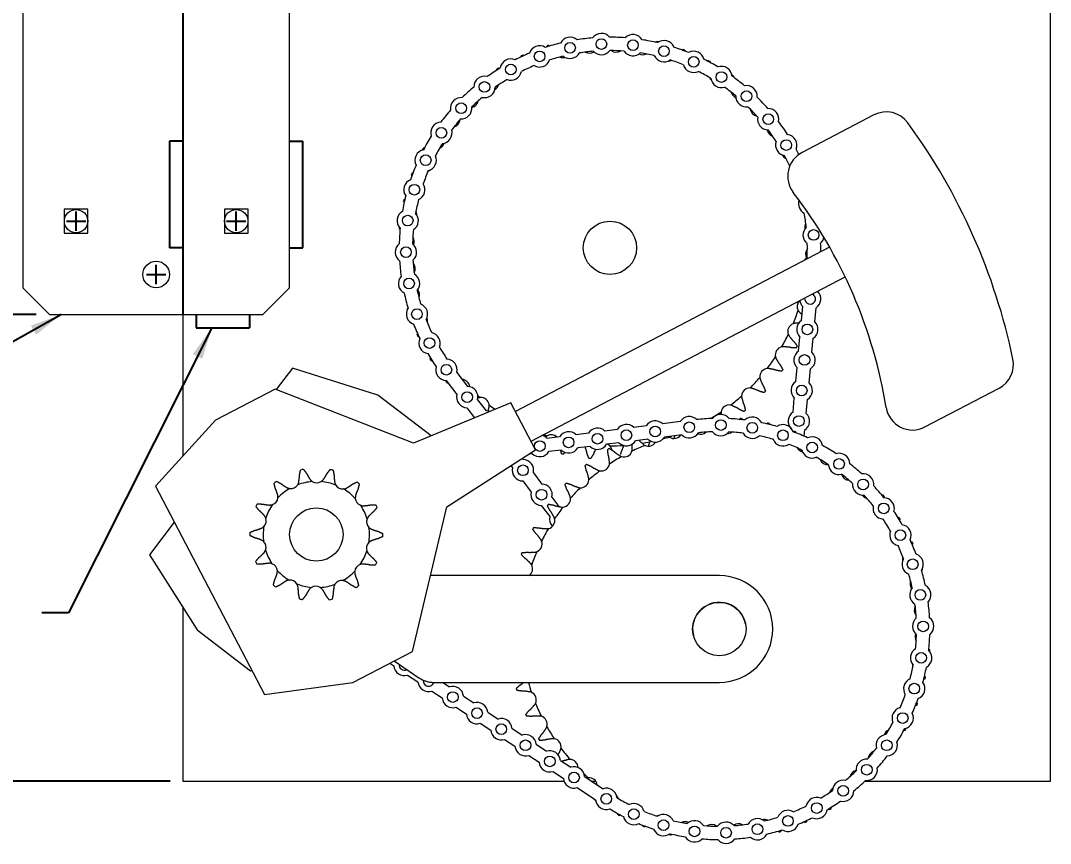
# Model space of a CAD drawing. Header units: inches. Extents: x 1.2 to 24.5, y 3.6 to 13.7.
# Drawn here: x 3.669 to 8.491, y 7.206 to 11.062 of the extents above; entities that cross this region are included whole.
import ezdxf
from ezdxf.lldxf.tags import DXFTag

# ---------------------------------------------------------------- set-up
doc = ezdxf.new("R2010")
doc.units = ezdxf.units.IN
doc.header["$MEASUREMENT"] = 0
doc.header["$PDSIZE"] = -1
doc.layers.add('DIM', color=1, linetype='Continuous')
doc.layers.add('HID', color=1, linetype='HIDDEN')
doc.styles.add('SLDTEXTSTYLE0', font='ARIAL.TTF', dxfattribs={"width": 0.7})
doc.styles.get("Standard").update_dxf_attribs({"font": 'ARIAL.TTF'})
tags = doc.linetypes.add('HIDDEN', pattern=[0.075, 0.05, -0.025]).pattern_tags.tags
tags[6:7] = [DXFTag(74, 4), DXFTag(75, 0), DXFTag(340, '0'), DXFTag(46, 1.0), DXFTag(50, 0.0), DXFTag(44, 0.0), DXFTag(45, 0.0)]
tags[4:5] = [DXFTag(74, 4), DXFTag(75, 0), DXFTag(340, '0'), DXFTag(46, 1.0), DXFTag(50, 0.0), DXFTag(44, 0.0), DXFTag(45, 0.0)]
doc.dimstyles.new('SLDDIMSTYLE0', dxfattribs={"dimtxt": 0.15, "dimasz": 0.15, "dimexe": 0, "dimexo": 0.0625, "dimgap": 0.0375, "dimtad": 0, "dimtih": 1, "dimtoh": 1, "dimdec": 3, "dimlfac": 4, "dimrnd": 1e-09, "dimzin": 12, "dimdsep": 46, "dimtxsty": 'SLDTEXTSTYLE0', "dimsah": 1, "dimcen": 0.09, "dimadec": 0, "dimazin": 0, "dimtfac": 1, "dimtdec": 3, "dimtofl": 0, "dimtmove": 0, "dimatfit": 3, "dimfxl": 0, "dimtolj": 1, "dimtzin": 12, "dimarcsym": 0})
doc.dimstyles.new('SLDDIMSTYLE2', dxfattribs={"dimtxt": 0.15, "dimasz": 0.15, "dimexe": 0, "dimexo": 0.0625, "dimgap": 0.0375, "dimtad": 0, "dimtih": 1, "dimtoh": 1, "dimdec": 0, "dimrnd": 1e-09, "dimzin": 0, "dimdsep": 46, "dimtxsty": 'Standard', "dimsah": 1, "dimcen": 0.09, "dimadec": 0, "dimazin": 0, "dimtfac": 1, "dimtdec": 0, "dimtofl": 0, "dimtmove": 0, "dimatfit": 3, "dimfxl": 0, "dimtolj": 1, "dimtzin": 0, "dimarcsym": 0})
doc.dimstyles.new('SLDDIMSTYLE4', dxfattribs={"dimtxt": 0.15, "dimasz": 0.15, "dimexe": 0, "dimexo": 0.0625, "dimgap": 0.0375, "dimtad": 0, "dimtih": 1, "dimtoh": 1, "dimlfac": 4, "dimrnd": 1e-09, "dimzin": 12, "dimdsep": 46, "dimtxsty": 'SLDTEXTSTYLE0', "dimsah": 1, "dimcen": 0.09, "dimadec": 0, "dimazin": 0, "dimtfac": 1, "dimtofl": 0, "dimtmove": 0, "dimatfit": 3, "dimfxl": 0, "dimtolj": 1, "dimtzin": 12, "dimarcsym": 0})

# ---------------------------------------------------------------- blocks, each defined once
blk = doc.blocks.new('*D25')
at = {"color": 0, "linetype": 'ByBlock', "lineweight": -2}
for p, q in [((4.3664, 11.997), (2.3373, 11.997)), ((2.3373, 11.847), (2.3373, 10.9846)), ((2.3373, 9.8345), (2.3373, 10.7545)), ((3.7414, 9.6845), (2.3373, 9.6845))]:
    blk.add_line(p, q, dxfattribs=at)
at = {"color": 0, "linetype": 'ByBlock'}
for points in [[(2.3373, 11.997), (2.3123, 11.847), (2.3623, 11.847)], [(2.3373, 9.6845), (2.3123, 9.8345), (2.3623, 9.8345)]]:
    blk.add_solid(points, dxfattribs=at)
at = {"layer": 'DEFPOINTS', "color": 0, "linetype": 'ByBlock'}
for p in [(4.4289, 11.997), (3.8039, 9.6845)]:
    blk.add_point(p, dxfattribs=at)
at = {"color": 0, "linetype": 'ByBlock', "insert": (2.3373, 10.8695), "char_height": 0.15, "attachment_point": 5, "style": 'SLDTEXTSTYLE0'}
blk.add_mtext('9 1/4', dxfattribs=at)
blk = doc.blocks.new('*D18')
at = {"layer": 'DIM'}
for p, q in [((4.3689, 11.997), (1.2439, 11.997)), ((1.3039, 11.997), (1.3039, 9.8636)), ((1.3039, 7.497), (1.3039, 9.6303)), ((4.3689, 7.497), (1.2439, 7.497))]:
    blk.add_line(p, q, dxfattribs=at)
for points in [[(1.3039, 11.997), (1.2839, 11.847), (1.3239, 11.847)], [(1.3039, 7.497), (1.3239, 7.647), (1.2839, 7.647)]]:
    blk.add_solid(points, dxfattribs=at)
at = {"layer": 'DIM', "insert": (1.2432, 9.8237), "char_height": 0.15, "attachment_point": 1, "style": 'SLDTEXTSTYLE0'}
blk.add_mtext('H', dxfattribs=at)

msp = doc.modelspace()

# ---------------------------------------------------------------- linework, layer by layer
at = {"color": 7, "linetype": 'Continuous', "lineweight": 15}
for p, q in [((8.491436, 7.496999), (8.491436, 11.996999)), ((3.678936, 11.809499), (3.678936, 9.809499)), ((4.928936, 9.809499), (4.928936, 11.809499)), ((7.665039, 10.619543), (7.328518, 10.443405)), ((3.984686, 10.177749), (3.873186, 10.177749)), ((3.873186, 10.177749), (3.873186, 10.066249)), ((3.984686, 10.066249), (3.984686, 10.177749)), ((4.734686, 10.177749), (4.623186, 10.177749)), ((4.623186, 10.177749), (4.623186, 10.066249)), ((4.734686, 10.066249), (4.734686, 10.177749)), ((3.873186, 10.066249), (3.984686, 10.066249)), ((4.623186, 10.066249), (4.734686, 10.066249)), ((7.457399, 10.000126), (5.986455, 9.230222)), ((6.059493, 9.090681), (7.530436, 9.860585)), ((3.678936, 9.809499), (3.803936, 9.684499)), ((4.803936, 9.684499), (4.928936, 9.809499)), ((7.325794, 9.656408), (7.331827, 9.721818)), ((7.388029, 9.650667), (7.394063, 9.716077)), ((3.803936, 9.684499), (4.803936, 9.684499)), ((4.428936, 9.684499), (4.428936, 9.021701)), ((7.31259, 9.513265), (7.318623, 9.578675)), ((7.374826, 9.507525), (7.380859, 9.572935)), ((4.943128, 9.432742), (4.866357, 9.332716)), ((5.341471, 9.307093), (4.943128, 9.432742)), ((5.711549, 9.413319), (5.761778, 9.347308)), ((7.299386, 9.370123), (7.30542, 9.435533)), ((7.361622, 9.364382), (7.367656, 9.429792)), ((5.66177, 9.375525), (5.712041, 9.309461)), ((4.86047, 9.33502), (4.581608, 9.189062)), ((5.509135, 9.081176), (4.86047, 9.33502)), ((7.903975, 9.157374), (8.251527, 9.339286)), ((5.591157, 9.115456), (5.341471, 9.307093)), ((5.965008, 9.271199), (5.509135, 9.081176)), ((5.80905, 9.285186), (5.848827, 9.232911)), ((6.08094, 9.049704), (5.965008, 9.271199)), ((7.286183, 9.226981), (7.292216, 9.292391)), ((7.348419, 9.22124), (7.354452, 9.28665)), ((5.759312, 9.247338), (5.795061, 9.200359)), ((4.581608, 9.189062), (4.30011, 8.880479)), ((6.757865, 9.182405), (6.675854, 9.172078)), ((5.591162, 9.115368), (5.591157, 9.115456)), ((6.328039, 9.128279), (6.270307, 9.121009)), ((6.463221, 9.145302), (6.40549, 9.138032)), ((6.598404, 9.162325), (6.540672, 9.155055)), ((6.765318, 9.12035), (6.683663, 9.110067)), ((7.278947, 9.148539), (7.279013, 9.149248)), ((7.338493, 9.113639), (7.341248, 9.143508)), ((6.192856, 9.111256), (6.135125, 9.103987)), ((6.335847, 9.066269), (6.278116, 9.058999)), ((6.47103, 9.083292), (6.413298, 9.076022)), ((6.606212, 9.100314), (6.548481, 9.093045)), ((6.618447, 9.091588), (6.615416, 9.087351)), ((7.192205, 9.100066), (7.192887, 9.099196)), ((5.66499, 8.783407), (6.08094, 9.049704)), ((6.065483, 9.032224), (6.050735, 9.030366)), ((6.200665, 9.049246), (6.142933, 9.041976)), ((5.965794, 8.975986), (5.973187, 8.966271)), ((6.018604, 9.009796), (6.022925, 9.004118)), ((6.070196, 8.941996), (6.109973, 8.889722)), ((4.30011, 8.880479), (4.811038, 7.904324)), ((6.020458, 8.904149), (6.060236, 8.851875)), ((6.157245, 8.827599), (6.190164, 8.784338)), ((5.503893, 8.105727), (5.66499, 8.783407)), ((6.107507, 8.789752), (6.147285, 8.737478)), ((4.388964, 8.710718), (4.272302, 8.558717)), ((4.272302, 8.558717), (4.496685, 8.206415)), ((6.941184, 8.46051), (5.588231, 8.46051)), ((4.428936, 8.312787), (4.428936, 7.496999)), ((4.496685, 8.206415), (4.746371, 8.014778)), ((5.225031, 7.959768), (5.503893, 8.105727)), ((5.417861, 8.060697), (5.53471, 7.98188)), ((4.746371, 8.014778), (4.752566, 8.016038)), ((5.397864, 8.05023), (5.41631, 8.037983)), ((4.811038, 7.904324), (5.225031, 7.959768)), ((5.481343, 7.994803), (5.529818, 7.962617)), ((5.60461, 7.96051), (6.941184, 7.96051)), ((5.645983, 7.96051), (5.677898, 7.93932)), ((5.594851, 7.919438), (5.643326, 7.887252)), ((5.742931, 7.89614), (5.791406, 7.863954)), ((5.708359, 7.844072), (5.756834, 7.811886)), ((5.856439, 7.820774), (5.904914, 7.788588)), ((7.789015, 7.844697), (7.783559, 7.840556)), ((5.821867, 7.768706), (5.870342, 7.73652)), ((5.969947, 7.745409), (6.018422, 7.713223)), ((5.935375, 7.693341), (5.98385, 7.661155)), ((6.083455, 7.670043), (6.13193, 7.637857)), ((6.048883, 7.617975), (6.097358, 7.585789)), ((6.196963, 7.594677), (6.245438, 7.562491)), ((6.162391, 7.542609), (6.210867, 7.510423)), ((4.428936, 7.496999), (6.21397, 7.496999)), ((6.310471, 7.519311), (6.396409, 7.462251)), ((6.344076, 7.496999), (6.363161, 7.496999)), ((7.621742, 7.496999), (8.491436, 7.496999)), ((6.275899, 7.467244), (6.361838, 7.410183))]:
    msp.add_line(p, q, dxfattribs=at)
at = {"color": 7, "linetype": 'Continuous', "lineweight": 15, "flags": 128}
for points in [[(5.576928, 10.355474), (5.578038, 10.356143), (5.583983, 10.360718)], [(7.35211, 9.950386), (7.343766, 9.94315), (7.340149, 9.938757)], [(7.342498, 9.750923), (7.341691, 9.760644), (7.341864, 9.761885)], [(5.480047, 9.710955), (5.480364, 9.709907), (5.480644, 9.708981)], [(5.809982, 9.304806), (5.814514, 9.300781), (5.820785, 9.295296)], [(5.865362, 9.229663), (5.859896, 9.23139), (5.848827, 9.232911)], [(6.428488, 9.068433), (6.422754, 9.073433), (6.417551, 9.076557)], [(7.323532, 9.051853), (7.324544, 9.048993), (7.325499, 9.042915)], [(7.844518, 8.047739), (7.84541, 8.041569), (7.847661, 8.034713)]]:
    msp.add_lwpolyline(points, dxfattribs=at)
at = {"color": 7, "linetype": 'Continuous', "lineweight": 15}
for centre, radius in [((6.241856, 10.934107), 0.025), ((6.388755, 10.951754), 0.025), ((6.536618, 10.946512), 0.025), ((6.099441, 10.893996), 0.025), ((6.681899, 10.918509), 0.025), ((5.964925, 10.832382), 0.025), ((6.821117, 10.868415), 0.025), ((6.950933, 10.797431), 0.025), ((5.841532, 10.750741), 0.025), ((7.068235, 10.707258), 0.025), ((5.732221, 10.651032), 0.025), ((7.170212, 10.600059), 0.025), ((5.639612, 10.535644), 0.025), ((7.254418, 10.478403), 0.025), ((5.565925, 10.407343), 0.025), ((5.512926, 10.269205), 0.025), ((3.928936, 10.121999), 0.054688), ((4.678936, 10.121999), 0.054687), ((5.481886, 10.124542), 0.025), ((6.428936, 9.996999), 0.125), ((7.38264, 10.057166), 0.025), ((5.473549, 9.976822), 0.025), ((4.303936, 9.871999), 0.0625), ((5.488115, 9.829585), 0.025), ((5.525235, 9.686361), 0.025), ((7.353326, 9.614671), 0.025), ((5.584019, 9.550584), 0.025), ((7.340123, 9.471529), 0.025), ((5.663057, 9.425509), 0.025), ((5.760545, 9.297323), 0.025), ((7.326919, 9.328386), 0.025), ((6.800344, 9.156032), 0.025), ((6.947943, 9.166294), 0.025), ((7.095357, 9.153648), 0.025), ((7.313716, 9.185244), 0.025), ((6.370668, 9.102151), 0.025), ((6.505851, 9.119173), 0.025), ((6.641033, 9.136196), 0.025), ((7.239053, 9.118399), 0.025), ((6.100304, 9.068105), 0.025), ((6.235486, 9.085128), 0.025), ((7.375585, 9.06139), 0.025), ((6.021692, 8.954134), 0.025), ((7.50168, 8.983989), 0.025), ((7.614315, 8.888051), 0.025), ((6.10874, 8.839737), 0.025), ((5.053936, 8.653249), 0.125), ((5.053936, 8.653249), 0.125), ((7.710791, 8.775876), 0.025), ((7.788795, 8.650153), 0.025), ((7.846456, 8.513895), 0.025), ((7.882393, 8.37037), 0.025), ((6.941186, 8.210499), 0.125), ((7.895744, 8.223018), 0.025), ((7.886189, 8.075371), 0.025), ((5.693128, 7.891696), 0.025), ((7.853956, 7.930969), 0.025), ((5.806636, 7.81633), 0.025), ((7.79982, 7.793274), 0.025), ((5.920145, 7.740964), 0.025), ((6.033653, 7.665599), 0.025), ((7.725076, 7.665585), 0.025), ((6.147161, 7.590233), 0.025), ((7.631518, 7.550965), 0.025), ((6.260669, 7.514867), 0.025), ((7.521388, 7.452161), 0.025), ((6.41164, 7.414627), 0.025), ((7.397326, 7.371542), 0.025), ((6.540866, 7.342574), 0.025), ((7.262306, 7.311039), 0.025), ((6.679665, 7.291333), 0.025), ((6.82471, 7.262132), 0.025), ((7.119565, 7.272105), 0.025), ((6.972525, 7.255671), 0.025)]:
    msp.add_circle(centre, radius, dxfattribs=at)
for centre, radius, start, end in [((6.388755, 10.951754), 0.05, 39.931285, 144.888472), ((6.536618, 10.946512), 0.05, 31.051285, 136.008472), ((6.428936, 9.996999), 0.98685, 103.592914, 107.866844), ((6.241856, 10.934107), 0.05, 48.811285, 153.768472), ((6.428936, 9.996999), 0.98685, 94.712914, 98.986844), ((6.428936, 9.996999), 0.98685, 85.832914, 90.106844), ((6.428936, 9.996999), 0.98685, 76.952914, 81.226844), ((6.428936, 9.996999), 0.991066, 76.775486, 77.282125), ((6.681899, 10.918509), 0.05, 22.171285, 127.128472), ((6.428936, 9.996999), 0.98685, 112.472914, 116.746844), ((6.428936, 9.996999), 0.991066, 114.275486, 114.782125), ((6.099441, 10.893996), 0.05, 57.691285, 162.648472), ((6.428936, 9.996999), 0.991066, 106.775486, 107.282125), ((6.241856, 10.934107), 0.05, 231.151992, 331.427765), ((6.428936, 9.996999), 0.92435, 94.789511, 98.910246), ((6.332717, 10.947754), 0.038816, 240.121145, 303.813144), ((6.388755, 10.951754), 0.05, 222.271992, 322.547765), ((6.428936, 9.996999), 0.92435, 85.909511, 90.030246), ((6.457639, 10.952179), 0.038816, 232.621145, 303.936466), ((6.536618, 10.946512), 0.05, 213.391992, 313.667765), ((6.582069, 10.940261), 0.038816, 243.983269, 296.436466), ((6.428936, 9.996999), 0.92435, 77.029511, 81.150246), ((6.428936, 9.996999), 0.98685, 68.072914, 72.346844), ((6.428936, 9.996999), 0.991066, 69.275486, 69.782125), ((6.821117, 10.868415), 0.05, 13.291285, 118.248472), ((5.964925, 10.832382), 0.05, 66.571285, 171.528472), ((6.428936, 9.996999), 0.92435, 112.549511, 116.670246), ((6.099441, 10.893996), 0.05, 240.031992, 340.307765), ((6.428936, 9.996999), 0.92435, 103.669511, 107.790246), ((6.209442, 10.927061), 0.038816, 247.621145, 284.645187), ((6.681899, 10.918509), 0.05, 204.511992, 304.787765), ((6.70388, 10.912204), 0.038816, 269.359922, 288.936466), ((6.428936, 9.996999), 0.92435, 68.149511, 72.270246), ((6.821117, 10.868415), 0.05, 195.631992, 295.907765), ((6.428936, 9.996999), 0.98685, 59.192914, 63.466844), ((6.428936, 9.996999), 0.991066, 61.775486, 62.282125), ((6.428936, 9.996999), 0.98685, 121.352914, 125.626844), ((6.428936, 9.996999), 0.991066, 121.775486, 122.282125), ((5.964925, 10.832382), 0.05, 248.911992, 349.187765), ((6.428936, 9.996999), 0.92435, 59.269511, 63.390246), ((6.950933, 10.797431), 0.05, 4.411285, 109.368472), ((6.428936, 9.996999), 0.991066, 54.275486, 54.782125), ((5.841532, 10.750741), 0.05, 75.451285, 180.408472), ((5.87023, 10.772268), 0.038816, 300.820038, 341.436466), ((6.428936, 9.996999), 0.92435, 121.429511, 125.550246), ((6.931384, 10.809858), 0.038816, 202.621145, 222.843368), ((6.950933, 10.797431), 0.05, 186.751992, 287.027765), ((6.428936, 9.996999), 0.98685, 50.312914, 54.586844), ((7.068235, 10.707258), 0.05, 355.531285, 100.488472), ((6.428936, 9.996999), 0.98685, 130.232914, 134.506844), ((5.841532, 10.750741), 0.05, 257.791992, 358.067765), ((6.428936, 9.996999), 0.92435, 50.389511, 54.510246), ((7.033185, 10.737321), 0.038816, 195.121145, 247.905515), ((7.068235, 10.707258), 0.05, 177.871992, 278.147765), ((5.732221, 10.651032), 0.05, 84.331285, 189.288472), ((6.428936, 9.996999), 0.92435, 130.309511, 134.430246), ((5.773817, 10.692709), 0.038816, 282.290413, 348.936466), ((6.428936, 9.996999), 0.92435, 41.509511, 45.630246), ((6.428936, 9.996999), 0.98685, 41.432914, 45.706844), ((6.428936, 9.996999), 0.98685, 139.112914, 143.386844), ((5.732221, 10.651032), 0.05, 266.671992, 6.947765), ((7.124647, 10.652118), 0.038816, 187.621145, 258.936466), ((7.170212, 10.600059), 0.05, 168.991992, 269.267765), ((7.170212, 10.600059), 0.05, 346.651285, 91.608472), ((7.723005, 10.508796), 0.125, 36.123186, 117.627944), ((5.639612, 10.535644), 0.05, 93.211285, 198.168472), ((6.428936, 9.996999), 0.92435, 139.189511, 143.310246), ((5.688613, 10.601247), 0.038816, 285.121145, 356.436466), ((6.428936, 9.996999), 0.98685, 32.552914, 36.826844), ((5.501689, 8.887607), 2.875, 11.801324, 36.123186), ((6.428936, 9.996999), 0.98685, 147.992914, 152.266844), ((5.639612, 10.535644), 0.05, 275.551992, 15.827765), ((7.204205, 10.555705), 0.038816, 188.068058, 251.436466), ((6.428936, 9.996999), 0.92435, 32.629511, 36.750246), ((7.254418, 10.478403), 0.05, 337.771285, 82.728472), ((6.428936, 9.996999), 0.991066, 151.775486, 152.282125), ((6.428936, 9.996999), 0.92435, 148.069511, 152.190246), ((5.616077, 10.499446), 0.038816, 292.621145, 342.027496), ((7.254418, 10.478403), 0.05, 160.111992, 260.387765), ((5.565925, 10.407343), 0.05, 102.091285, 207.048472), ((5.565925, 10.407343), 0.05, 284.431992, 24.707765), ((7.270498, 10.449732), 0.038816, 207.323874, 243.936466), ((6.428936, 9.996999), 0.92435, 24.43136, 27.870246), ((7.386484, 10.332658), 0.125, 117.627944, 217.476971), ((6.428936, 9.996999), 0.98685, 26.299544, 27.946844), ((6.428936, 9.996999), 0.98685, 156.872914, 161.146844), ((6.428936, 9.996999), 0.991066, 159.275486, 159.782125), ((6.428936, 9.996999), 0.92435, 156.949511, 161.070246), ((5.512926, 10.269205), 0.05, 110.971285, 215.928472), ((5.512926, 10.269205), 0.05, 293.311992, 33.587765), ((6.428936, 9.996999), 0.98685, 165.752914, 170.026844), ((6.428936, 9.996999), 0.991066, 166.775486, 167.282125), ((5.501689, 8.887607), 2.25, 9.219464, 37.476971), ((6.428936, 9.996999), 0.92435, 165.829511, 169.950246), ((7.361921, 10.203664), 0.05, 160.822962, 242.627765), ((5.481886, 10.124542), 0.05, 119.851285, 224.808472), ((5.481886, 10.124542), 0.05, 302.191992, 42.467765), ((5.485674, 10.150132), 0.038816, 0.86784, 26.436466), ((6.428936, 9.996999), 0.92435, 5.989511, 10.110246), ((6.428936, 9.996999), 0.991066, 174.40503, 174.782125), ((6.428936, 9.996999), 0.98685, 174.632914, 178.906844), ((6.428936, 9.996999), 0.92435, 174.709511, 178.830246), ((7.38264, 10.057166), 0.05, 133.471992, 233.747765), ((7.379691, 10.093218), 0.038816, 150.121145, 191.119031), ((5.473755, 10.025702), 0.038816, 338.173142, 33.936466), ((7.38264, 10.057166), 0.05, 311.131285, 345.978632), ((5.473549, 9.976822), 0.05, 128.731285, 233.688472), ((5.473549, 9.976822), 0.05, 311.071992, 51.347765), ((7.384117, 9.968296), 0.038816, 142.621145, 209.594643), ((6.428936, 9.996999), 0.92435, 357.109511, 1.230246), ((6.428936, 9.996999), 0.98685, 358.911563, 1.306844), ((6.428936, 9.996999), 0.98685, 183.512914, 187.786844), ((6.428936, 9.996999), 0.92435, 183.589511, 187.710246), ((5.478181, 9.90078), 0.038816, 330.121145, 41.436466), ((5.488115, 9.829585), 0.05, 137.611285, 242.568472), ((5.488115, 9.829585), 0.05, 319.951992, 60.227765), ((6.428936, 9.996999), 0.92435, 192.469511, 196.590246), ((5.498874, 9.777505), 0.038816, 337.621145, 38.057826), ((7.36653, 9.757813), 0.05, 303.412066, 46.047691), ((6.428936, 9.996999), 0.98685, 192.392914, 196.666844), ((7.344141, 9.722055), 0.038816, 138.186648, 208.269587), ((7.36653, 9.757813), 0.05, 189.044971, 226.047691), ((7.36653, 9.757813), 0.025, 195.999389, 64.62849), ((5.525235, 9.686361), 0.05, 146.491285, 251.448472), ((5.525235, 9.686361), 0.05, 328.831992, 69.107765), ((6.428936, 9.996999), 0.928566, 337.472371, 341.58524), ((6.428936, 9.996999), 0.92435, 201.349511, 205.470246), ((5.53548, 9.657985), 0.038816, 345.121145, 17.817721), ((7.353326, 9.614671), 0.05, 123.412066, 226.047691), ((7.353326, 9.614671), 0.05, 303.412066, 46.047691), ((6.428936, 9.996999), 0.98685, 201.272914, 205.546844), ((5.584019, 9.550584), 0.05, 337.711992, 77.987765), ((7.300424, 9.604949), 0.038816, 110.788023, 200.769587), ((6.428936, 9.996999), 0.991066, 204.275486, 204.782125), ((5.584019, 9.550584), 0.05, 155.371285, 260.328472), ((6.428936, 9.996999), 0.928566, 329.972371, 334.08524), ((6.428936, 9.996999), 0.98685, 210.152914, 214.426844), ((6.428936, 9.996999), 0.92435, 210.229511, 214.350246), ((7.241795, 9.494551), 0.038816, 103.288023, 193.269587), ((7.340123, 9.471529), 0.05, 123.412066, 226.047691), ((6.428936, 9.996999), 0.991066, 331.775486, 332.282125), ((7.340123, 9.471529), 0.05, 303.412066, 46.047691), ((6.428936, 9.996999), 0.991066, 211.775486, 212.282125), ((5.663057, 9.425509), 0.05, 345.889038, 86.867765), ((6.428936, 9.996999), 0.928566, 322.472371, 326.58524), ((8.193561, 9.450033), 0.125, 297.627944, 11.801324), ((5.663057, 9.425509), 0.05, 164.251285, 268.524609), ((7.169259, 9.39275), 0.038816, 95.788023, 185.769587), ((6.428936, 9.996999), 0.991066, 324.275486, 324.782125), ((6.428936, 9.996999), 0.991066, 219.275486, 219.782125), ((5.733226, 9.34188), 0.038816, 6.146083, 85.196554), ((6.428936, 9.996999), 0.928566, 314.972371, 319.08524), ((7.326919, 9.328386), 0.05, 123.412066, 226.047691), ((7.326919, 9.328386), 0.05, 303.412066, 46.047691), ((5.760545, 9.297323), 0.05, 165.951086, 268.586711), ((5.760545, 9.297323), 0.05, 345.951086, 88.586711), ((7.084055, 9.301288), 0.038816, 88.288023, 178.269587), ((6.428936, 9.996999), 0.991066, 316.775486, 317.282125), ((5.824688, 9.256676), 0.038816, 5.788023, 95.769587), ((6.428936, 9.996999), 0.928566, 232.472371, 234.582176), ((6.987642, 9.22173), 0.038816, 80.788023, 170.769587), ((6.428936, 9.996999), 0.928566, 307.472371, 311.58524), ((6.428936, 9.996999), 0.928566, 300.479628, 304.08524), ((6.947943, 9.166294), 0.05, 37.058524, 142.015711), ((6.428936, 9.996999), 0.991066, 309.275486, 309.782125), ((7.313716, 9.185244), 0.05, 123.412066, 226.047691), ((7.313716, 9.185244), 0.05, 303.412066, 46.047691), ((7.846009, 9.268121), 0.125, 189.219464, 297.627944), ((6.505851, 9.119173), 0.05, 45.859343, 148.494968), ((6.641033, 9.136196), 0.05, 45.859343, 148.494968), ((6.800344, 9.156032), 0.05, 45.938524, 148.165727), ((6.940223, 8.210725), 0.98685, 91.840153, 96.114083), ((6.941186, 8.210499), 0.991066, 91.682737, 91.846243), ((6.940223, 8.210725), 0.98685, 82.960153, 87.234083), ((6.941186, 8.210499), 0.991066, 83.839604, 84.346243), ((7.095357, 9.153648), 0.05, 28.178524, 133.135711), ((6.940223, 8.210725), 0.98685, 74.080153, 78.354083), ((6.941186, 8.210499), 0.991066, 76.339604, 76.846243), ((7.239053, 9.118399), 0.05, 19.298524, 124.255711), ((6.100304, 9.068105), 0.05, 45.859343, 78.754675), ((6.428936, 9.996999), 0.928566, 250.491057, 251.58524), ((6.153992, 9.081794), 0.038816, 46.078897, 118.269587), ((6.235486, 9.085128), 0.05, 45.859343, 148.494968), ((6.370668, 9.102151), 0.05, 45.859343, 148.494968), ((6.428936, 9.996999), 0.928566, 287.344705, 288.079214), ((6.728774, 9.142204), 0.038816, 237.852141, 324.627063), ((6.800344, 9.156032), 0.05, 225.53161, 328.555004), ((6.852203, 9.161959), 0.038816, 251.228298, 311.70662), ((6.940223, 8.210725), 0.92435, 91.91675, 96.037485), ((6.947943, 9.166294), 0.05, 219.399231, 319.675004), ((6.977155, 9.165433), 0.038816, 271.832398, 303.902659), ((6.940223, 8.210725), 0.92435, 83.03675, 87.157485), ((7.095357, 9.153648), 0.05, 210.519231, 310.795004), ((6.940223, 8.210725), 0.92435, 74.15675, 78.277485), ((6.940223, 8.210725), 0.98685, 65.200153, 69.474083), ((6.941186, 8.210499), 0.991066, 68.839604, 69.346243), ((6.370668, 9.102151), 0.05, 225.859343, 328.494968), ((6.428936, 9.996999), 0.928566, 269.972371, 274.08524), ((6.505851, 9.119173), 0.05, 225.859343, 328.494968), ((6.941186, 8.210499), 0.928566, 112.036489, 116.149358), ((6.428936, 9.996999), 0.928566, 279.339846, 281.58524), ((6.608979, 9.106508), 0.038816, 245.352141, 328.465809), ((6.641033, 9.136196), 0.05, 225.859343, 328.494968), ((6.941186, 8.210499), 0.928566, 104.536489, 106.599995), ((7.239053, 9.118399), 0.05, 201.639231, 301.915004), ((6.940223, 8.210725), 0.92435, 65.27675, 69.397485), ((7.375585, 9.06139), 0.05, 10.418524, 115.375711), ((6.940223, 8.210725), 0.98685, 56.320153, 60.594083), ((6.100304, 9.068105), 0.05, 225.859343, 328.494968), ((6.235486, 9.085128), 0.05, 225.859343, 328.494968), ((6.428936, 9.996999), 0.991066, 256.775486, 257.282125), ((6.941186, 8.210499), 0.991066, 121.339604, 121.846243), ((6.941186, 8.210499), 0.928566, 119.536489, 123.649358), ((6.494868, 9.055481), 0.038816, 252.852141, 342.833705), ((7.339854, 9.078979), 0.038816, 210.112134, 254.843544), ((7.375585, 9.06139), 0.05, 192.759231, 293.035004), ((7.50168, 8.983989), 0.05, 1.538524, 106.495711), ((6.021692, 8.954134), 0.05, 345.951086, 88.586711), ((6.941186, 8.210499), 0.991066, 128.839604, 129.346243), ((6.428936, 9.996999), 0.991066, 264.275486, 264.782125), ((6.388394, 8.989996), 0.038816, 260.352141, 350.333705), ((6.940223, 8.210725), 0.92435, 56.39675, 60.517485), ((7.449803, 9.019512), 0.038816, 202.924583, 272.649121), ((7.50168, 8.983989), 0.05, 183.879231, 284.155004), ((6.940223, 8.210725), 0.98685, 47.440153, 51.714083), ((5.053936, 8.653249), 0.31133, 101.084301, 103.760341), ((5.053936, 8.653249), 0.31133, 75.370016, 78.046056), ((6.021692, 8.954134), 0.05, 165.951086, 268.586711), ((6.941186, 8.210499), 0.928566, 127.036489, 131.149358), ((7.551049, 8.946203), 0.038816, 195.726522, 264.853181), ((6.940223, 8.210725), 0.92435, 47.51675, 51.637485), ((7.614315, 8.888051), 0.05, 352.658524, 97.615711), ((5.053936, 8.653249), 0.31133, 126.798587, 129.474627), ((4.933994, 8.907224), 0.038816, 263.219643, 327.339285), ((5.053936, 8.653249), 0.24883, 94.314864, 110.529779), ((5.056068, 8.934113), 0.038816, 237.505357, 301.625), ((5.053936, 8.653249), 0.24883, 68.600578, 84.815493), ((5.177719, 8.905374), 0.038816, 211.791072, 275.910714), ((5.053936, 8.653249), 0.31133, 49.65573, 52.33177), ((6.10874, 8.839737), 0.05, 345.951086, 88.586711), ((6.941186, 8.210499), 0.991066, 136.339604, 136.846243), ((6.291379, 8.911173), 0.038816, 267.852141, 357.833705), ((7.614315, 8.888051), 0.05, 174.999231, 275.275004), ((6.940223, 8.210725), 0.98685, 38.560153, 42.834083), ((4.835676, 8.830031), 0.038816, 288.933929, 353.053571), ((5.053936, 8.653249), 0.24883, 120.029149, 136.244065), ((5.053936, 8.653249), 0.24883, 42.886292, 59.101208), ((6.10874, 8.839737), 0.05, 165.951086, 268.586711), ((6.941186, 8.210499), 0.928566, 134.536489, 138.649358), ((7.64186, 8.860306), 0.038816, 214.635959, 257.075031), ((6.940223, 8.210725), 0.92435, 38.63675, 42.757485), ((6.941186, 8.210499), 0.991066, 38.839604, 39.346243), ((7.710791, 8.775876), 0.05, 343.778524, 88.735711), ((5.053936, 8.653249), 0.31133, 152.512873, 155.188913), ((5.053936, 8.653249), 0.24883, 145.743435, 161.95835), ((5.274854, 8.826698), 0.038816, 186.076786, 250.196428), ((5.053936, 8.653249), 0.24883, 17.172007, 33.386922), ((5.053936, 8.653249), 0.31133, 23.941444, 26.617484), ((6.941186, 8.210499), 0.991066, 143.839604, 144.346243), ((6.941186, 8.210499), 0.928566, 142.036489, 146.149358), ((6.205482, 8.820362), 0.038816, 275.352141, 5.333705), ((7.710791, 8.775876), 0.05, 166.119231, 266.395004), ((4.780588, 8.717825), 0.038816, 314.648215, 18.767857), ((6.195789, 8.72534), 0.05, 165.951086, 222.971099), ((6.940223, 8.210725), 0.98685, 29.680153, 33.954083), ((6.941186, 8.210499), 0.991066, 31.339604, 31.846243), ((5.053936, 8.653249), 0.24883, 171.457721, 187.672636), ((5.328233, 8.713669), 0.038816, 160.3625, 224.482142), ((5.053936, 8.653249), 0.24883, 351.457721, 7.672636), ((6.941186, 8.210499), 0.991066, 151.339604, 151.846243), ((6.941186, 8.210499), 0.928566, 149.536489, 153.649358), ((6.132173, 8.719116), 0.038816, 282.852141, 12.833705), ((6.940223, 8.210725), 0.92435, 29.75675, 33.877485), ((7.788795, 8.650153), 0.05, 334.898524, 79.855711), ((5.053936, 8.653249), 0.31133, 178.227159, 180.903198), ((5.053936, 8.653249), 0.31133, 358.227159, 0.903198), ((7.788795, 8.650153), 0.05, 157.239231, 257.515004), ((4.779639, 8.592829), 0.038816, 340.3625, 44.482142), ((5.327284, 8.588673), 0.038816, 134.648215, 198.767857), ((6.072706, 8.609167), 0.038816, 290.352141, 20.333705), ((6.940223, 8.210725), 0.92435, 20.87675, 24.997485), ((6.940223, 8.210725), 0.98685, 20.800153, 25.074083), ((6.941186, 8.210499), 0.991066, 23.839604, 24.346243), ((5.053936, 8.653249), 0.24883, 197.172007, 213.386922), ((5.053936, 8.653249), 0.24883, 325.743435, 341.95835), ((6.941186, 8.210499), 0.991066, 158.839604, 159.346243), ((6.941186, 8.210499), 0.928566, 157.036489, 161.149358), ((7.846456, 8.513895), 0.05, 148.359231, 248.635004), ((7.837195, 8.542706), 0.038816, 166.723218, 195.930227), ((7.846456, 8.513895), 0.05, 326.018524, 70.975711), ((5.053936, 8.653249), 0.31133, 203.941444, 206.617484), ((4.833019, 8.479799), 0.038816, 6.076786, 70.196428), ((5.272196, 8.476466), 0.038816, 108.933929, 173.053571), ((5.053936, 8.653249), 0.31133, 332.512873, 335.188913), ((6.028099, 8.492397), 0.038816, 304.766613, 27.833705), ((6.941186, 8.210499), 0.991066, 16.339604, 16.503344), ((5.053936, 8.653249), 0.24883, 222.886292, 239.101208), ((4.930153, 8.401124), 0.038816, 31.791072, 95.910714), ((5.053936, 8.653249), 0.24883, 300.029149, 316.244065), ((6.941183, 8.21051), 0.25, 270, 90), ((6.940223, 8.210725), 0.92435, 11.99675, 16.117485), ((6.940223, 8.210725), 0.98685, 11.920153, 16.194083), ((5.053936, 8.653249), 0.31133, 229.65573, 232.33177), ((5.053936, 8.653249), 0.24883, 248.600578, 264.815493), ((5.051805, 8.372384), 0.038816, 57.505357, 121.625), ((5.053936, 8.653249), 0.24883, 274.314864, 290.529779), ((5.173878, 8.399274), 0.038816, 83.219643, 147.339285), ((5.053936, 8.653249), 0.31133, 306.798587, 309.474627), ((7.882393, 8.37037), 0.05, 139.479231, 239.755004), ((7.872891, 8.422911), 0.038816, 159.395903, 216.874808), ((7.882393, 8.37037), 0.05, 317.138524, 62.095711), ((5.053936, 8.653249), 0.31133, 255.370016, 258.046056), ((5.053936, 8.653249), 0.31133, 281.084301, 283.760341), ((6.941183, 8.21051), 0.125, 10.933418, 193.844228), ((7.892646, 8.299482), 0.038816, 152.030259, 218.617899), ((6.940223, 8.210725), 0.92435, 3.11675, 7.237485), ((6.940223, 8.210725), 0.98685, 3.040153, 7.314083), ((7.895744, 8.223018), 0.05, 130.599231, 230.875004), ((7.895744, 8.223018), 0.05, 308.258524, 53.215711), ((7.896121, 8.17453), 0.038816, 159.299915, 211.039546), ((6.940223, 8.210725), 0.92435, 354.23675, 358.357485), ((6.940223, 8.210725), 0.98685, 354.160153, 358.434083), ((7.886189, 8.075371), 0.05, 121.719231, 221.995004), ((7.886189, 8.075371), 0.05, 299.378524, 44.335711), ((6.941186, 8.210499), 0.991066, 353.839604, 354.346243), ((5.466112, 8.042427), 0.05, 185.099305, 287.73493), ((5.466112, 8.042427), 0.025, 174.257743, 297.742257), ((6.940223, 8.210725), 0.92435, 345.35675, 349.477485), ((6.940223, 8.210725), 0.98685, 345.280153, 349.554083), ((5.57962, 7.967061), 0.05, 185.099305, 287.73493), ((5.60461, 8.08551), 0.125, 236, 270), ((5.57962, 7.967061), 0.025, 171.35892, 344.815005), ((6.941186, 8.210499), 0.928566, 195.617873, 198.649358), ((7.853956, 7.930969), 0.05, 112.839231, 213.115004), ((7.853956, 7.930969), 0.05, 290.498524, 35.455711), ((6.941186, 8.210499), 0.991066, 346.339604, 346.846243), ((5.693128, 7.891696), 0.05, 5.099305, 107.73493), ((6.941186, 8.210499), 0.991066, 196.339604, 196.846243), ((6.045177, 7.878292), 0.038816, 335.352141, 65.333705), ((5.693128, 7.891696), 0.05, 185.099305, 287.73493), ((5.806636, 7.81633), 0.05, 5.099305, 107.73493), ((6.941186, 8.210499), 0.928566, 202.036489, 206.149358), ((6.940223, 8.210725), 0.92435, 336.47675, 340.597485), ((6.940223, 8.210725), 0.98685, 336.400153, 340.674083), ((6.941186, 8.210499), 0.991066, 338.839604, 339.346243), ((7.79982, 7.793274), 0.05, 103.959231, 204.235004), ((7.79982, 7.793274), 0.05, 281.618524, 26.575711), ((5.806636, 7.81633), 0.05, 185.099305, 287.73493), ((5.920145, 7.740964), 0.05, 5.099305, 107.73493), ((6.941186, 8.210499), 0.991066, 203.839604, 204.346243), ((6.096204, 7.764181), 0.038816, 342.852141, 72.833705), ((6.940223, 8.210725), 0.92435, 327.59675, 331.717485), ((5.920145, 7.740964), 0.05, 185.099305, 287.73493), ((6.941186, 8.210499), 0.928566, 209.536489, 213.649358), ((7.7502, 7.701882), 0.038816, 114.562467, 161.49701), ((6.940223, 8.210725), 0.98685, 327.520153, 331.794083), ((6.941186, 8.210499), 0.991066, 331.339604, 331.846243), ((6.033653, 7.665599), 0.05, 5.099305, 107.73493), ((6.941186, 8.210499), 0.991066, 211.339604, 211.846243), ((6.161689, 7.657707), 0.038816, 350.352141, 80.333705), ((7.725076, 7.665585), 0.05, 95.079231, 195.355004), ((7.725076, 7.665585), 0.05, 272.738524, 17.695711), ((6.033653, 7.665599), 0.05, 185.099305, 287.73493), ((6.147161, 7.590233), 0.05, 5.099305, 107.73493), ((6.941186, 8.210499), 0.928566, 217.036489, 221.149358), ((6.940223, 8.210725), 0.92435, 318.71675, 322.837485), ((7.67689, 7.600636), 0.038816, 106.940248, 173.798389), ((6.147161, 7.590233), 0.05, 185.099305, 287.73493), ((6.240512, 7.560692), 0.038816, 0.834261, 87.833705), ((7.631518, 7.550965), 0.05, 86.199231, 186.475004), ((6.940223, 8.210725), 0.98685, 318.640153, 322.914083), ((6.260669, 7.514867), 0.05, 5.099305, 107.73493), ((6.941186, 8.210499), 0.928566, 226.994278, 228.649358), ((6.940223, 8.210725), 0.92435, 309.83675, 313.957485), ((7.590993, 7.509825), 0.038816, 103.945665, 166.473069), ((7.631518, 7.550965), 0.05, 263.858524, 8.815711), ((6.260669, 7.514867), 0.05, 185.099305, 287.73493), ((6.331323, 7.474794), 0.038816, 7.586455, 95.333705), ((7.521388, 7.452161), 0.05, 77.319231, 177.595004), ((6.940223, 8.210725), 0.98685, 309.760153, 314.034083), ((6.41164, 7.414627), 0.05, 6.279231, 107.73493), ((6.432569, 7.401485), 0.038816, 21.463032, 46.372662), ((6.940223, 8.210725), 0.92435, 300.95675, 305.077485), ((7.493978, 7.431002), 0.038816, 123.276906, 159.18245), ((7.521388, 7.452161), 0.05, 254.978524, 359.935711), ((6.941186, 8.210499), 0.991066, 233.839604, 234.346243), ((6.41164, 7.414627), 0.05, 185.099305, 288.895711), ((6.940223, 8.210725), 0.92435, 238.79675, 242.917485), ((6.540866, 7.342574), 0.05, 15.159231, 115.435004), ((6.940223, 8.210725), 0.92435, 292.07675, 296.197485), ((7.397326, 7.371542), 0.05, 68.439231, 168.715004), ((6.940223, 8.210725), 0.98685, 300.880153, 305.154083), ((6.940223, 8.210725), 0.98685, 238.720153, 242.994083), ((6.941186, 8.210499), 0.991066, 241.339604, 241.846243), ((6.540866, 7.342574), 0.05, 192.818524, 297.775711), ((6.940223, 8.210725), 0.92435, 247.67675, 251.797485), ((6.659288, 7.297412), 0.038816, 92.523913, 108.725194), ((6.679665, 7.291333), 0.05, 24.039231, 124.315004), ((7.262306, 7.311039), 0.05, 59.559231, 159.835004), ((7.397326, 7.371542), 0.05, 246.098524, 351.055711), ((6.941186, 8.210499), 0.991066, 301.339604, 301.846243), ((6.940223, 8.210725), 0.98685, 247.600153, 251.874083), ((6.941186, 8.210499), 0.991066, 248.839604, 249.346243), ((6.940223, 8.210725), 0.92435, 256.55675, 260.677485), ((6.780881, 7.268429), 0.038816, 65.480525, 115.908462), ((6.82471, 7.262132), 0.05, 32.919231, 133.195004), ((6.940223, 8.210725), 0.92435, 265.43675, 269.557485), ((6.905218, 7.255564), 0.038816, 52.711317, 123.09092), ((6.972525, 7.255671), 0.05, 41.799231, 142.075004), ((7.030169, 7.259039), 0.038816, 60.520204, 124.824684), ((6.940223, 8.210725), 0.92435, 274.31675, 278.437485), ((7.119565, 7.272105), 0.05, 50.679231, 150.955004), ((7.153599, 7.278793), 0.038816, 68.316959, 105.586112), ((6.940223, 8.210725), 0.92435, 283.19675, 287.317485), ((7.262306, 7.311039), 0.05, 237.218524, 342.175711), ((6.940223, 8.210725), 0.98685, 292.000153, 296.274083), ((6.941186, 8.210499), 0.991066, 293.839604, 294.346243), ((6.679665, 7.291333), 0.05, 201.698524, 306.655711), ((6.941186, 8.210499), 0.991066, 256.339604, 256.846243), ((6.940223, 8.210725), 0.98685, 256.480153, 260.754083), ((6.82471, 7.262132), 0.05, 210.578524, 315.535711), ((6.940223, 8.210725), 0.98685, 274.240153, 278.514083), ((7.119565, 7.272105), 0.05, 228.338524, 333.295711), ((6.940223, 8.210725), 0.98685, 283.120153, 287.394083), ((6.941186, 8.210499), 0.991066, 286.339604, 286.846243), ((6.940223, 8.210725), 0.98685, 265.360153, 269.634083), ((6.972525, 7.255671), 0.05, 219.458524, 324.415711)]:
    msp.add_arc(centre, radius, start, end, dxfattribs=at)
for points in [[(6.643924, 10.959876), (6.64712, 10.96375)], [(6.021485, 10.900434), (6.02573, 10.897005)], [(6.133683, 10.938373), (6.134513, 10.943321)], [(6.142893, 10.945888), (6.146586, 10.942007)], [(6.767429, 10.923263), (6.771439, 10.927)], [(6.77965, 10.923935), (6.780211, 10.918664)], [(6.013319, 10.89132), (6.013512, 10.896796)], [(6.885587, 10.871265), (6.889899, 10.874338)], [(6.897639, 10.870228), (6.897503, 10.86475)], [(5.900126, 10.829595), (5.899619, 10.834874)], [(5.907049, 10.839522), (5.91125, 10.836955)], [(7.007608, 10.801579), (7.006831, 10.796628)], [(5.555707, 10.465701), (5.560816, 10.465574)], [(5.553498, 10.455293), (5.551597, 10.457962)], [(5.502586, 10.335584), (5.498935, 10.339502)], [(5.502, 10.347712), (5.507462, 10.348294)], [(5.464152, 10.223722), (5.469238, 10.224951)], [(5.466396, 10.211709), (5.462185, 10.215182)], [(5.446143, 10.084525), (5.441977, 10.08713)], [(5.480047, 9.710955), (5.484314, 9.715015)], [(7.309954, 9.703671), (7.313153, 9.698679)], [(7.313153, 9.698679), (7.328316, 9.68375)], [(7.292334, 9.642913), (7.286648, 9.641238)], [(7.314219, 9.644295), (7.292334, 9.642913)], [(5.525501, 9.589548), (5.528898, 9.593754)], [(5.534249, 9.581395), (5.529139, 9.581575)], [(7.26413, 9.591184), (7.26665, 9.585818)], [(7.26665, 9.585818), (7.284653, 9.562729)], [(7.284653, 9.562729), (7.292758, 9.555001)], [(7.292758, 9.555001), (7.306276, 9.536036)], [(7.23873, 9.533246), (7.232874, 9.532328)], [(7.267942, 9.531261), (7.23873, 9.533246)], [(7.278883, 9.528875), (7.267942, 9.531261)], [(7.302165, 9.528296), (7.278883, 9.528875)], [(5.586413, 9.475111), (5.58924, 9.479739)], [(5.596528, 9.468206), (5.591061, 9.467682)], [(7.204016, 9.485642), (7.205813, 9.479992)], [(7.205813, 9.479992), (7.220649, 9.454751)], [(7.220649, 9.454751), (7.227676, 9.446031)], [(7.171271, 9.431514), (7.165344, 9.431369)], [(7.199973, 9.425733), (7.171271, 9.431514)], [(7.210509, 9.421939), (7.199973, 9.425733)], [(7.233517, 9.418327), (7.210509, 9.421939)], [(7.227676, 9.446031), (7.238602, 9.425464)], [(5.661741, 9.369605), (5.663411, 9.373369)], [(5.670807, 9.36365), (5.667319, 9.362846)], [(7.130639, 9.388848), (7.131684, 9.383013)], [(7.131684, 9.383013), (7.143098, 9.35605)], [(7.143098, 9.35605), (7.148926, 9.346488)], [(7.091109, 9.339458), (7.085215, 9.340087)], [(7.118812, 9.32998), (7.091109, 9.339458)], [(7.128763, 9.324843), (7.118812, 9.32998)], [(7.151102, 9.318259), (7.128763, 9.324843)], [(7.148926, 9.346488), (7.157075, 9.324671)], [(5.81495, 9.294251), (5.80935, 9.291881)], [(5.820785, 9.295296), (5.81495, 9.294251)], [(5.863452, 9.254664), (5.863306, 9.260591)], [(6.999618, 9.258652), (6.993856, 9.260046)], [(7.045256, 9.30246), (7.04553, 9.296538)], [(7.04553, 9.296538), (7.053328, 9.268317)], [(7.053328, 9.268317), (7.057858, 9.258076)], [(5.858791, 9.231525), (5.863452, 9.254664)], [(6.949328, 9.227956), (6.948827, 9.222049)], [(6.948827, 9.222049), (6.94973, 9.215581)], [(7.025846, 9.24564), (6.999618, 9.258652)], [(7.035041, 9.239248), (7.025846, 9.24564)], [(7.05633, 9.229804), (7.035041, 9.239248)], [(7.057858, 9.258076), (7.063089, 9.235381)], [(6.907365, 9.196985), (6.909257, 9.20105)], [(7.035993, 9.192295), (7.038823, 9.196743)], [(7.047539, 9.195842), (7.049306, 9.191153)], [(7.163246, 9.171417), (7.166718, 9.175562)], [(7.175243, 9.17353), (7.176495, 9.168167)], [(6.135608, 9.115981), (6.130617, 9.112782)], [(6.731324, 9.116069), (6.73054, 9.113897)], [(6.843703, 9.129957), (6.84456, 9.124458)], [(7.287057, 9.134474), (7.290755, 9.137868)], [(7.298941, 9.13474), (7.299468, 9.129401)], [(6.130617, 9.112782), (6.127052, 9.109162)], [(6.432212, 9.06382), (6.428488, 9.068433)], [(6.495088, 9.070792), (6.4917, 9.065927)], [(6.533268, 9.049806), (6.533263, 9.079084)], [(6.564588, 9.095073), (6.565789, 9.093629)], [(6.565789, 9.093629), (6.587607, 9.074105)], [(6.587607, 9.074105), (6.592791, 9.071228)], [(6.612692, 9.082085), (6.609012, 9.067912)], [(6.615416, 9.087351), (6.612692, 9.082085)], [(6.703355, 9.112868), (6.708119, 9.109339)], [(6.73054, 9.113897), (6.729335, 9.104156)], [(6.202213, 9.032215), (6.198195, 9.04885)], [(6.217547, 9.038485), (6.210752, 9.030248)], [(6.319724, 9.043628), (6.313066, 9.0634)], [(6.321706, 9.032607), (6.319724, 9.043628)], [(6.330082, 9.010876), (6.321706, 9.032607)], [(6.351154, 9.029786), (6.338805, 9.01004)], [(6.355192, 9.040231), (6.351154, 9.029786)], [(6.36287, 9.053773), (6.355192, 9.040231)], [(6.420306, 9.029178), (6.418259, 9.052377)], [(6.423379, 9.018409), (6.420306, 9.029178)], [(6.427206, 8.989381), (6.423379, 9.018409)], [(6.425723, 9.056968), (6.445504, 9.044675)], [(6.439884, 9.048168), (6.432212, 9.06382)], [(6.445504, 9.044675), (6.453729, 9.037075)], [(6.453729, 9.037075), (6.477909, 9.020565)], [(6.477909, 9.020565), (6.483424, 9.01839)], [(6.480706, 9.038791), (6.478066, 9.027908)], [(6.4917, 9.065927), (6.480706, 9.038791)], [(6.531955, 9.044024), (6.533268, 9.049806)], [(6.317904, 8.954185), (6.312845, 8.976918)], [(6.319647, 8.982445), (6.340863, 8.972839)], [(6.340863, 8.972839), (6.350009, 8.966377)], [(6.42666, 8.983478), (6.427206, 8.989381)], [(4.971656, 8.897829), (4.97463, 8.922025)], [(4.97463, 8.922025), (4.974631, 8.93027)], [(4.974631, 8.93027), (4.979883, 8.955644)], [(4.994082, 8.958771), (5.009509, 8.937952)], [(5.009509, 8.937952), (5.012974, 8.930471)], [(5.012974, 8.930471), (5.025838, 8.909764)], [(5.085924, 8.909308), (5.099101, 8.929817)], [(5.099101, 8.929817), (5.102679, 8.937245)], [(5.102679, 8.937245), (5.11842, 8.957828)], [(5.132571, 8.954485), (5.137437, 8.929034)], [(5.137437, 8.929034), (5.137313, 8.92079)], [(6.322356, 8.94391), (6.317904, 8.954185)], [(6.329938, 8.91563), (6.322356, 8.94391)], [(6.350009, 8.966377), (6.376138, 8.953165)], [(6.376138, 8.953165), (6.381889, 8.951728)], [(4.86229, 8.868427), (4.856012, 8.893567)], [(4.867448, 8.902545), (4.89038, 8.890482)], [(4.89038, 8.890482), (4.896748, 8.885245)], [(4.896748, 8.885245), (4.917323, 8.87217)], [(5.025838, 8.909764), (5.035215, 8.901374)], [(5.137313, 8.92079), (5.139919, 8.896552)], [(5.139919, 8.896552), (5.144726, 8.884925)], [(5.193856, 8.870071), (5.214627, 8.882832)], [(5.214627, 8.882832), (5.221074, 8.887972)], [(5.221074, 8.887972), (5.244186, 8.899686)], [(5.255485, 8.890535), (5.248826, 8.865493)], [(6.226165, 8.866468), (6.218183, 8.888347)], [(6.224205, 8.894713), (6.246493, 8.887959)], [(6.246493, 8.887959), (6.256405, 8.882747)], [(6.256405, 8.882747), (6.284034, 8.873058)], [(6.330167, 8.909706), (6.329938, 8.91563)], [(4.865866, 8.860998), (4.86229, 8.868427)], [(4.873685, 8.837908), (4.865866, 8.860998)], [(4.917323, 8.87217), (4.929411, 8.868679)], [(5.236969, 8.835151), (5.236256, 8.822589)], [(5.245138, 8.85812), (5.236969, 8.835151)], [(5.248826, 8.865493), (5.245138, 8.85812)], [(6.231921, 8.856862), (6.226165, 8.866468)], [(6.24313, 8.829813), (6.231921, 8.856862)], [(6.24413, 8.82397), (6.24313, 8.829813)], [(6.284034, 8.873058), (6.289924, 8.872384)], [(7.701838, 8.837556), (7.707606, 8.83884)], [(7.713132, 8.832038), (7.710874, 8.827051)], [(4.787906, 8.763965), (4.771343, 8.783892)], [(4.77775, 8.796943), (4.803646, 8.796024)], [(4.803646, 8.796024), (4.811655, 8.794068)], [(4.811655, 8.794068), (4.835866, 8.791216)], [(4.835866, 8.791216), (4.848272, 8.793315)], [(5.274075, 8.78789), (5.298326, 8.790375)], [(5.298326, 8.790375), (5.306364, 8.792209)], [(5.306364, 8.792209), (5.332271, 8.792735)], [(5.33848, 8.779588), (5.321615, 8.759915)], [(6.146661, 8.767527), (6.135891, 8.788177)], [(6.141031, 8.795275), (6.16401, 8.791488)], [(6.16401, 8.791488), (6.174517, 8.787614)], [(6.174517, 8.787614), (6.203175, 8.781614)], [(6.203175, 8.781614), (6.209102, 8.781715)], [(4.794352, 8.758824), (4.787906, 8.763965)], [(4.811415, 8.741413), (4.794352, 8.758824)], [(5.297767, 8.737722), (5.291674, 8.726714)], [(5.315093, 8.754872), (5.297767, 8.737722)], [(5.321615, 8.759915), (5.315093, 8.754872)], [(6.153621, 8.758754), (6.146661, 8.767527)], [(6.168265, 8.7334), (6.153621, 8.758754)], [(6.170019, 8.727738), (6.168265, 8.7334)], [(7.776814, 8.732875), (7.783064, 8.733426)], [(4.774549, 8.675001), (4.7976, 8.682936)], [(4.7976, 8.682936), (4.807866, 8.69021)], [(6.071548, 8.685831), (6.094825, 8.685076)], [(6.094825, 8.685076), (6.105748, 8.682606)], [(6.105748, 8.682606), (6.134943, 8.680399)], [(6.134943, 8.680399), (6.140807, 8.681272)], [(7.787655, 8.725962), (7.784377, 8.720686)], [(4.766214, 8.637575), (4.742644, 8.648341)], [(4.742755, 8.66288), (4.766485, 8.673288)], [(4.774251, 8.635739), (4.766214, 8.637575)], [(4.766485, 8.673288), (4.774549, 8.675001)], [(4.797179, 8.627456), (4.774251, 8.635739)], [(5.310693, 8.679041), (5.333621, 8.670758)], [(5.341387, 8.63321), (5.333323, 8.631496)], [(5.333621, 8.670758), (5.341659, 8.668923)], [(5.365117, 8.643617), (5.341387, 8.63321)], [(5.341659, 8.668923), (5.365228, 8.658156)], [(6.080752, 8.659056), (6.067379, 8.678123)], [(6.088797, 8.651266), (6.080752, 8.659056)], [(6.106625, 8.628041), (6.088797, 8.651266)], [(5.310272, 8.623562), (5.300006, 8.616288)], [(5.333323, 8.631496), (5.310272, 8.623562)], [(6.109104, 8.622655), (6.106625, 8.628041)], [(7.838144, 8.619322), (7.844117, 8.619065)], [(7.847695, 8.611065), (7.843699, 8.606194)], [(4.769392, 8.52691), (4.786257, 8.546583)], [(4.786257, 8.546583), (4.792779, 8.551626)], [(4.792779, 8.551626), (4.810105, 8.568775)], [(4.810105, 8.568775), (4.816198, 8.579784)], [(5.296457, 8.565084), (5.31352, 8.547674)], [(5.31352, 8.547674), (5.319966, 8.542533)], [(5.319966, 8.542533), (5.33653, 8.522606)], [(6.029564, 8.542909), (6.013817, 8.560067)], [(6.016944, 8.568254), (6.040121, 8.570543)], [(6.038558, 8.536236), (6.029564, 8.542909)], [(6.059265, 8.515536), (6.038558, 8.536236)], [(6.040121, 8.570543), (6.051273, 8.56952)], [(6.051273, 8.56952), (6.080506, 8.571143)], [(6.080506, 8.571143), (6.086206, 8.572774)], [(4.801508, 8.514289), (4.775601, 8.513763)], [(4.809546, 8.516123), (4.801508, 8.514289)], [(4.833797, 8.518608), (4.809546, 8.516123)], [(5.272006, 8.515282), (5.259601, 8.513182)], [(5.296217, 8.512429), (5.272006, 8.515282)], [(5.304226, 8.510474), (5.296217, 8.512429)], [(5.330122, 8.509554), (5.304226, 8.510474)], [(6.062425, 8.510521), (6.059265, 8.515536)], [(7.892224, 8.489315), (7.888053, 8.485407)], [(4.852387, 8.415963), (4.859046, 8.441005)], [(4.859046, 8.441005), (4.862735, 8.448378)], [(4.862735, 8.448378), (4.870903, 8.471347)], [(4.870903, 8.471347), (4.871617, 8.483908)], [(5.234187, 8.46859), (5.242006, 8.4455)], [(5.242006, 8.4455), (5.245583, 8.438071)], [(4.886799, 8.418526), (4.863686, 8.406811)], [(4.893245, 8.423666), (4.886799, 8.418526)], [(4.914016, 8.436427), (4.893245, 8.423666)], [(4.967954, 8.409946), (4.963146, 8.421573)], [(4.97056, 8.385707), (4.967954, 8.409946)], [(5.021948, 8.39719), (5.008771, 8.37668)], [(5.082034, 8.396734), (5.072657, 8.405124)], [(5.094898, 8.376027), (5.082034, 8.396734)], [(5.136216, 8.408669), (5.133242, 8.384473)], [(5.190549, 8.434328), (5.178461, 8.437819)], [(5.211124, 8.421253), (5.190549, 8.434328)], [(5.217492, 8.416016), (5.211124, 8.421253)], [(5.240424, 8.403952), (5.217492, 8.416016)], [(5.245583, 8.438071), (5.25186, 8.412931)], [(4.970435, 8.377464), (4.97056, 8.385707)], [(4.975302, 8.352013), (4.970435, 8.377464)], [(5.005193, 8.369252), (4.989452, 8.34867)], [(5.008771, 8.37668), (5.005193, 8.369252)], [(5.098363, 8.368545), (5.094898, 8.376027)], [(5.11379, 8.347726), (5.098363, 8.368545)], [(5.133241, 8.376228), (5.127989, 8.350854)], [(5.133242, 8.384473), (5.133241, 8.376228)], [(7.922327, 8.116109), (7.927431, 8.112862)], [(6.016612, 7.953585), (6.02467, 7.96051)], [(7.904217, 7.976442), (7.898039, 7.975)], [(7.901206, 7.989192), (7.906249, 7.984967)], [(5.990148, 7.931682), (6.007142, 7.947607)], [(6.01559, 7.919257), (5.992651, 7.923284)], [(6.007142, 7.947607), (6.016612, 7.953585)], [(6.026787, 7.919438), (6.01559, 7.919257)], [(6.055816, 7.915621), (6.026787, 7.919438)], [(6.061376, 7.913566), (6.055816, 7.915621)], [(6.07758, 7.85692), (6.080457, 7.862104)], [(7.864206, 7.86567), (7.868555, 7.86093)], [(6.034678, 7.809932), (6.049447, 7.827939)], [(6.049447, 7.827939), (6.058056, 7.835101)], [(6.058056, 7.835101), (6.07758, 7.85692)], [(7.865428, 7.852744), (7.858869, 7.852096)], [(6.061523, 7.800934), (6.038255, 7.801932)], [(6.0726, 7.802575), (6.061523, 7.800934)], [(6.101879, 7.80258), (6.0726, 7.802575)], [(6.107661, 7.801268), (6.101879, 7.80258)], [(6.10701, 7.714817), (6.11461, 7.723041)], [(6.11461, 7.723041), (6.13112, 7.747222)], [(6.13112, 7.747222), (6.133295, 7.752737)], [(7.810824, 7.735167), (7.804661, 7.735367)], [(7.81305, 7.745646), (7.814993, 7.742875)], [(6.094717, 7.695036), (6.10701, 7.714817)], [(6.122507, 7.689619), (6.099308, 7.687571)], [(6.133276, 7.692692), (6.122507, 7.689619)], [(6.162304, 7.696519), (6.133276, 7.692692)], [(6.168207, 7.695972), (6.162304, 7.696519)], [(6.185308, 7.619322), (6.19852, 7.64545)], [(6.19852, 7.64545), (6.199957, 7.651202)], [(6.207775, 7.591668), (6.203974, 7.590022)], [(6.236055, 7.599251), (6.207775, 7.591668)], [(6.241979, 7.59948), (6.236055, 7.599251)], [(6.327715, 7.513443), (6.321871, 7.512443)], [(6.35641, 7.410344), (6.356922, 7.413448)], [(6.465854, 7.340861), (6.466022, 7.346028)], [(6.477639, 7.339551), (6.473562, 7.336692)], [(7.456649, 7.36403), (7.451779, 7.367057)], [(7.463575, 7.374722), (7.464114, 7.368621)], [(6.583431, 7.286257), (6.582922, 7.291411)], [(6.595558, 7.286746), (6.591618, 7.28313)], [(7.341753, 7.30399), (7.337011, 7.30788)], [(7.350016, 7.313708), (7.349753, 7.307568)], [(6.70713, 7.247468), (6.706528, 7.250044)], [(6.718916, 7.249329), (6.715654, 7.245436)], [(7.220003, 7.259461), (7.215983, 7.263751)], [(7.229355, 7.267399), (7.228401, 7.261964)]]:
    msp.add_open_spline(points, degree=1, dxfattribs=at)
for points, knots in [([(4.966673, 8.886276), (4.968166, 8.888942), (4.970235, 8.892637), (4.971347, 8.896698), (4.971656, 8.897829)], [0, 0, 0, 0, 0.72147073, 1, 1, 1, 1]), ([(5.076421, 8.901061), (5.078923, 8.902815), (5.082391, 8.905246), (5.085154, 8.908423), (5.085924, 8.909308)], [0, 0, 0, 0, 0.721479481, 1, 1, 1, 1]), ([(4.874208, 8.825337), (4.874396, 8.828386), (4.874658, 8.832613), (4.873897, 8.836755), (4.873685, 8.837908)], [0, 0, 0, 0, 0.72143422, 1, 1, 1, 1]), ([(5.181716, 8.866764), (5.184731, 8.867259), (5.18891, 8.867945), (5.192778, 8.869608), (5.193856, 8.870071)], [0, 0, 0, 0, 0.721434121, 1, 1, 1, 1]), ([(5.261703, 8.790178), (5.264634, 8.789315), (5.268697, 8.78812), (5.272904, 8.78794), (5.274075, 8.78789)], [0, 0, 0, 0, 0.72145949, 1, 1, 1, 1]), ([(4.81734, 8.730314), (4.816187, 8.733143), (4.814588, 8.737065), (4.812106, 8.740466), (4.811415, 8.741413)], [0, 0, 0, 0, 0.72146192, 1, 1, 1, 1]), ([(5.300539, 8.686471), (5.302806, 8.684422), (5.305947, 8.681582), (5.309659, 8.679595), (5.310693, 8.679041)], [0, 0, 0, 0, 0.72148064, 1, 1, 1, 1]), ([(4.807334, 8.620027), (4.805067, 8.622076), (4.801925, 8.624915), (4.798213, 8.626903), (4.797179, 8.627456)], [0, 0, 0, 0, 0.72147985, 1, 1, 1, 1]), ([(5.290532, 8.576184), (5.291685, 8.573355), (5.293284, 8.569433), (5.295766, 8.566032), (5.296457, 8.565084)], [0, 0, 0, 0, 0.72146571, 1, 1, 1, 1]), ([(4.846169, 8.51632), (4.843238, 8.517182), (4.839175, 8.518378), (4.834969, 8.518558), (4.833797, 8.518608)], [0, 0, 0, 0, 0.72146013, 1, 1, 1, 1]), ([(4.926156, 8.439733), (4.923141, 8.439239), (4.918962, 8.438553), (4.915094, 8.43689), (4.914016, 8.436427)], [0, 0, 0, 0, 0.72143377, 1, 1, 1, 1]), ([(5.233664, 8.481161), (5.233476, 8.478111), (5.233215, 8.473884), (5.233975, 8.469743), (5.234187, 8.46859)], [0, 0, 0, 0, 0.72143259, 1, 1, 1, 1]), ([(5.031451, 8.405436), (5.028949, 8.403682), (5.025482, 8.401251), (5.022718, 8.398075), (5.021948, 8.39719)], [0, 0, 0, 0, 0.72147541, 1, 1, 1, 1]), ([(5.141199, 8.420222), (5.139706, 8.417556), (5.137637, 8.413861), (5.136526, 8.4098), (5.136216, 8.408669)], [0, 0, 0, 0, 0.7214762, 1, 1, 1, 1])]:
    msp.add_open_spline(points, degree=3, knots=knots, dxfattribs=at)
at = {"layer": 'DIM'}
for p, q in [((4.928936, 10.496999), (4.991436, 10.496999)), ((4.991436, 9.996999), (4.991436, 10.496999)), ((3.928936, 10.076999), (3.928936, 10.166999)), ((4.678936, 10.076999), (4.678936, 10.166999)), ((3.883936, 10.121999), (3.973936, 10.121999)), ((4.633936, 10.121999), (4.723936, 10.121999)), ((4.928936, 9.996999), (4.991436, 9.996999)), ((4.303936, 9.826999), (4.303936, 9.916999)), ((4.258936, 9.871999), (4.348936, 9.871999)), ((4.491436, 9.684499), (4.491436, 9.621999)), ((4.741436, 9.684499), (4.741436, 9.621999)), ((4.491436, 9.621999), (4.741436, 9.621999))]:
    msp.add_line(p, q, dxfattribs=at)
at = {"layer": 'HID'}
for p, q in [((4.428936, 11.934499), (4.428936, 9.684499)), ((4.428936, 10.496999), (4.366436, 10.496999)), ((4.366436, 10.496999), (4.366436, 9.996999)), ((4.428936, 9.996999), (4.366436, 9.996999))]:
    msp.add_line(p, q, dxfattribs=at)

# ---------------------------------------------------------------- dimensions: what is measured, and where the dimension line sits
at = {"layer": 'DIM'}
dim = msp.add_linear_dim(base=(1.303936, 7.496999), p1=(4.428936, 11.996999), p2=(4.428936, 7.496999), angle=90, dimstyle='SLDDIMSTYLE0', dxfattribs=at)
dim.commit()
dim.dimension.update_dxf_attribs({"geometry": '*D18', "text_midpoint": (1.303936, 9.746999)})
dim = msp.add_linear_dim(base=(2.33735, 9.684499), p1=(4.428936, 11.996999), p2=(3.803936, 9.684499), angle=90, dimstyle='SLDDIMSTYLE4', override={"dimdec": 4, "dimlunit": 5, "dimfrac": 2}, dxfattribs=at)
dim.commit()
dim.dimension.update_dxf_attribs({"geometry": '*D25', "text_midpoint": (2.33735, 10.869542)})

# ---------------------------------------------------------------- leaders
for points in [[(3.860076, 9.684499), (3.030745, 9.217456), (2.905745, 9.217456)], [(4.565217, 9.621999), (3.893577, 8.286898), (3.768577, 8.286898)]]:
    msp.add_leader(points, dimstyle='SLDDIMSTYLE2', override={"dimscale": 1, "dimgap": 0.0375, "dimtad": 0, "dimclrd": 0}, dxfattribs=at)

doc.saveas('drawing.dxf')
